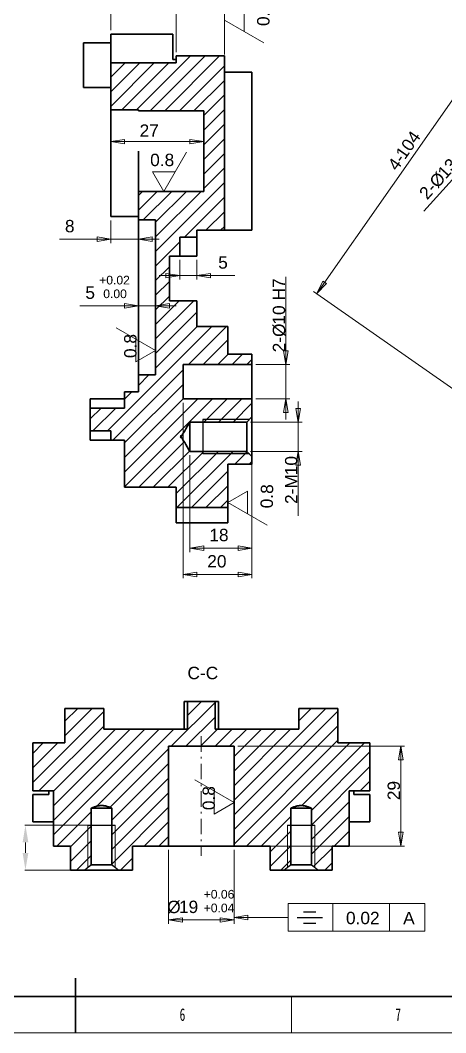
# Model space of a CAD drawing. Header units: millimetres. Extents: x 1769 to 2397, y -666 to -223.
# Drawn here: x 2067 to 2190.7, y -666.2 to -372 of the extents above; entities that cross this region are included whole.
import ezdxf

# ---------------------------------------------------------------- set-up
doc = ezdxf.new("R2010")
doc.units = ezdxf.units.MM
doc.linetypes.add('CENTER', pattern=[8, 4.5, -1.5, 0.5, -1.5])
doc.linetypes.add('SOLID', pattern=[0])
doc.layers.add('EB0', color=7, linetype='Continuous', lineweight=35)
doc.styles.add('Arial', font='arial.ttf', dxfattribs={"height": 0.2})
doc.styles.add('UserTxtStyle2', font='', dxfattribs={"width": 0.667})
doc.styles.get('UserTxtStyle2').set_extended_font_data('宋体')

msp = doc.modelspace()

# ---------------------------------------------------------------- linework, layer by layer
at = {"linetype": 'SOLID', "lineweight": 9}
for p, q in [((2126.33, -381.98), (2126.33, -365.38)), ((2153.18, -451.46), (2212.99, -366.04)), ((2093.33, -374.92), (2093.33, -369.72)), ((2112.33, -381.26), (2112.33, -369.72)), ((2132.04, -375.28), (2132.04, -368.68)), ((2126.33, -371.98), (2137.75, -378.58)), ((2116.46, -382.38), (2100.8, -398.04)), ((2104.75, -398.34), (2120.7, -382.38)), ((2124.95, -382.38), (2108.99, -398.34)), ((2184.33, -427.49), (2226.9, -380.21)), ((2097.47, -384.4), (2093.33, -388.55)), ((2093.33, -392.79), (2101.71, -384.4)), ((2105.96, -384.4), (2093.33, -397.03)), ((2096.56, -398.04), (2110.2, -384.4)), ((2113.23, -398.34), (2126.33, -385.24)), ((2126.33, -389.49), (2117.47, -398.34)), ((2120.33, -399.73), (2126.33, -393.73)), ((2093.33, -399.16), (2093.33, -408.41)), ((2126.33, -397.97), (2120.33, -403.97)), ((2120.33, -399.46), (2120.33, -408.41)), ((2120.33, -408.22), (2126.33, -402.22)), ((2097.33, -406.62), (2093.33, -407.29)), ((2093.33, -407.29), (2097.33, -407.96)), ((2093.33, -407.29), (2120.33, -407.29)), ((2097.33, -407.96), (2097.33, -406.62)), ((2116.33, -407.96), (2116.33, -406.62)), ((2116.33, -406.62), (2120.33, -407.29)), ((2120.33, -407.29), (2116.33, -407.96)), ((2126.33, -406.46), (2120.33, -412.46)), ((2108.72, -421.74), (2115.32, -410.31)), ((2120.33, -416.7), (2126.33, -410.7)), ((2105.42, -416.03), (2108.72, -421.74)), ((2112.02, -416.03), (2105.42, -416.03)), ((2126.33, -414.94), (2120.33, -420.94)), ((2106.33, -439.19), (2126.33, -419.19)), ((2102.56, -421.74), (2101.33, -422.97)), ((2101.33, -427.22), (2106.8, -421.74)), ((2111.04, -421.74), (2102.74, -430.04)), ((2106.33, -430.7), (2115.28, -421.74)), ((2119.53, -421.74), (2106.33, -434.94)), ((2126.33, -423.43), (2114.73, -435.03)), ((2120.96, -433.04), (2126.33, -427.67)), ((2093.33, -430.16), (2093.33, -436.78)), ((2101.33, -430.16), (2101.33, -436.78)), ((2101.33, -431.16), (2101.33, -456.13)), ((2106.33, -431.16), (2106.33, -456.13)), ((2126.33, -431.91), (2125.2, -433.04)), ((2089.33, -436.32), (2089.33, -434.99)), ((2089.33, -434.99), (2093.33, -435.66)), ((2105.33, -434.99), (2101.33, -435.66)), ((2105.33, -436.32), (2105.33, -434.99)), ((2078.42, -435.66), (2107.33, -435.66)), ((2093.33, -435.66), (2089.33, -436.32)), ((2101.33, -435.66), (2105.33, -436.32)), ((2113.33, -436.43), (2106.33, -443.43)), ((2106.33, -447.67), (2110.33, -443.67)), ((2113.33, -441.66), (2113.33, -447.35)), ((2118.33, -441.66), (2118.33, -447.35)), ((2107.33, -446.23), (2129.32, -446.23)), ((2109.33, -446.9), (2109.33, -445.57)), ((2109.33, -445.57), (2113.33, -446.23)), ((2113.33, -446.23), (2109.33, -446.9)), ((2122.33, -445.57), (2118.33, -446.23)), ((2118.33, -446.23), (2122.33, -446.9)), ((2122.33, -446.9), (2122.33, -445.57)), ((2144.19, -488.04), (2144.19, -446.6)), ((2106.33, -447.44), (2106.33, -474.6)), ((2110.33, -447.91), (2106.33, -451.91)), ((2154.92, -447.8), (2153.18, -451.46)), ((2153.18, -451.46), (2156.02, -448.56)), ((2156.02, -448.56), (2154.92, -447.8)), ((2106.33, -456.16), (2110.33, -452.16)), ((2212.64, -493.09), (2152.26, -450.81)), ((2084.35, -455.01), (2112.33, -455.01)), ((2097.33, -455.67), (2097.33, -454.34)), ((2097.33, -454.34), (2101.33, -455.01)), ((2101.33, -455.01), (2097.33, -455.67)), ((2113.18, -453.54), (2106.33, -460.4)), ((2106.33, -464.64), (2117.43, -453.54)), ((2110.33, -454.34), (2106.33, -455.01)), ((2106.33, -455.01), (2110.33, -455.67)), ((2110.33, -455.67), (2110.33, -454.34)), ((2118.33, -456.88), (2106.33, -468.88)), ((2122.65, -461.04), (2092.34, -491.36)), ((2106.33, -468), (2094.9, -461.4)), ((2106.33, -473.13), (2118.41, -461.04)), ((2115.9, -472.04), (2126.9, -461.04)), ((2100.61, -464.7), (2100.61, -471.3)), ((2127.33, -464.85), (2120.14, -472.04)), ((2100.61, -471.3), (2106.33, -468)), ((2124.38, -472.04), (2127.38, -469.04)), ((2131.63, -469.04), (2128.63, -472.04)), ((2132.87, -472.04), (2134.33, -470.58)), ((2144.86, -468.04), (2143.52, -468.04)), ((2143.52, -468.04), (2144.19, -472.04)), ((2144.19, -472.04), (2144.86, -468.04)), ((2093.9, -494.04), (2114.33, -473.61)), ((2135.45, -472.04), (2145.31, -472.04)), ((2101.33, -478.13), (2104.41, -475.04)), ((2114.33, -477.85), (2097.33, -494.85)), ((2097.33, -482.13), (2099.41, -480.04)), ((2097.33, -499.1), (2114.38, -482.04)), ((2118.63, -482.04), (2097.33, -503.34)), ((2097.33, -507.58), (2122.87, -482.04)), ((2127.11, -482.04), (2120.36, -488.79)), ((2124.6, -488.79), (2131.35, -482.04)), ((2135.45, -482.04), (2145.31, -482.04)), ((2143.52, -486.04), (2144.19, -482.04)), ((2144.19, -482.04), (2144.86, -486.04)), ((2090.49, -484.72), (2087.33, -487.88)), ((2088.09, -491.36), (2094.73, -484.72)), ((2114.33, -483.16), (2114.33, -534.18)), ((2134.33, -483.31), (2128.85, -488.79)), ((2134.33, -483.16), (2134.33, -534.18)), ((2148.43, -484.79), (2147.1, -484.79)), ((2147.1, -484.79), (2147.77, -488.79)), ((2147.77, -516), (2147.77, -482.79)), ((2147.77, -488.79), (2148.43, -484.79)), ((2134.33, -488.41), (2134.33, -526.55)), ((2144.86, -486.04), (2143.52, -486.04)), ((2133.95, -488.79), (2148.89, -488.79)), ((2114.65, -494.5), (2101.42, -507.74)), ((2105.66, -507.74), (2116.24, -497.15)), ((2120.35, -497.29), (2109.9, -507.74)), ((2112.33, -509.55), (2124.59, -497.29)), ((2128.83, -497.29), (2112.48, -513.65)), ((2116.33, -498.41), (2116.33, -526.55)), ((2129.32, -501.04), (2132.95, -497.41)), ((2133.95, -497.29), (2148.89, -497.29)), ((2147.1, -501.29), (2147.77, -497.29)), ((2147.77, -497.29), (2148.43, -501.29)), ((2116.72, -513.65), (2127.33, -503.04)), ((2134.33, -500.28), (2133.57, -501.04)), ((2148.43, -501.29), (2147.1, -501.29)), ((2127.33, -507.28), (2120.96, -513.65)), ((2133.04, -508.83), (2127.33, -512.13)), ((2133.04, -515.43), (2133.04, -508.83)), ((2125.21, -513.65), (2127.33, -511.52)), ((2127.33, -512.13), (2138.75, -518.73)), ((2120.33, -524.76), (2116.33, -525.43)), ((2116.33, -525.43), (2120.33, -526.09)), ((2116.33, -525.43), (2134.33, -525.43)), ((2120.33, -526.09), (2120.33, -524.76)), ((2130.33, -526.09), (2130.33, -524.76)), ((2130.33, -524.76), (2134.33, -525.43)), ((2134.33, -525.43), (2130.33, -526.09)), ((2118.33, -532.4), (2114.33, -533.06)), ((2118.33, -533.73), (2118.33, -532.4)), ((2130.33, -533.73), (2130.33, -532.4)), ((2130.33, -532.4), (2134.33, -533.06)), ((2114.33, -533.06), (2118.33, -533.73)), ((2114.33, -533.06), (2134.33, -533.06)), ((2134.33, -533.06), (2130.33, -533.73)), ((2123.62, -570.25), (2110.88, -582.98)), ((2115.62, -574.01), (2119.64, -569.98)), ((2070.62, -593.55), (2091.27, -572.9)), ((2079.96, -575.72), (2083.7, -571.98)), ((2087.94, -571.98), (2079.96, -579.97)), ((2155.83, -571.98), (2129.12, -598.69)), ((2129.12, -602.93), (2159.27, -572.78)), ((2147.96, -575.61), (2151.58, -571.98)), ((2115.13, -582.98), (2123.62, -574.49)), ((2091.27, -577.14), (2072.43, -595.98)), ((2076.62, -596.04), (2094.67, -577.98)), ((2098.91, -577.98), (2076.62, -600.28)), ((2076.62, -604.52), (2103.16, -577.98)), ((2107.4, -577.98), (2076.62, -608.77)), ((2089.24, -600.38), (2111.64, -577.98)), ((2124.37, -577.98), (2119.37, -582.98)), ((2123.61, -582.98), (2128.61, -577.98)), ((2132.85, -577.98), (2127.85, -582.98)), ((2159.27, -577.02), (2129.12, -607.18)), ((2129.12, -585.96), (2137.1, -577.98)), ((2141.34, -577.98), (2129.12, -590.21)), ((2129.12, -594.45), (2145.58, -577.98)), ((2070.62, -585.07), (2073.7, -581.98)), ((2077.94, -581.98), (2070.62, -589.31)), ((2129.12, -611.42), (2159.27, -581.26)), ((2162.8, -581.98), (2132.89, -611.89)), ((2148.79, -600.23), (2167.04, -581.98)), ((2110.12, -583.75), (2093.12, -600.74)), ((2130.24, -582.98), (2178.7, -582.98)), ((2168.62, -584.65), (2151.63, -601.64)), ((2176.91, -586.98), (2177.58, -582.98)), ((2177.58, -582.98), (2178.25, -586.98)), ((2177.58, -611.98), (2177.58, -582.98)), ((2093.63, -604.48), (2110.12, -587.99)), ((2178.25, -586.98), (2176.91, -586.98)), ((2151.63, -605.88), (2168.62, -588.89)), ((2110.12, -592.24), (2093.63, -608.73)), ((2129.12, -599.38), (2117.69, -592.78)), ((2168.62, -593.13), (2165.77, -595.98)), ((2093.63, -612.97), (2110.12, -596.48)), ((2123.4, -596.08), (2123.4, -602.68)), ((2123.4, -602.68), (2129.12, -599.38)), ((2162.62, -599.13), (2151.63, -610.12)), ((2077.64, -611.98), (2087.6, -602.02)), ((2110.12, -600.72), (2093.63, -617.21)), ((2103.11, -611.97), (2110.12, -604.96)), ((2137.13, -611.89), (2145.6, -603.42)), ((2151.63, -614.37), (2162.62, -603.38)), ((2087.6, -606.26), (2081.62, -612.25)), ((2145.6, -607.66), (2139.6, -613.66)), ((2162.62, -607.62), (2158.25, -611.98)), ((2178.25, -607.98), (2176.91, -607.98)), ((2176.91, -607.98), (2177.58, -611.98)), ((2177.58, -611.98), (2178.25, -607.98)), ((2081.62, -616.49), (2087.6, -610.5)), ((2110.12, -609.21), (2107.31, -612.02)), ((2130.24, -611.98), (2178.7, -611.98)), ((2139.62, -617.89), (2145.6, -611.9)), ((2162.49, -611.98), (2162.62, -611.86)), ((2087.6, -614.75), (2083.37, -618.98)), ((2110.12, -613.1), (2110.12, -634.6)), ((2129.12, -613.1), (2129.12, -634.6)), ((2157.62, -612.62), (2152.27, -617.96)), ((2096.1, -618.98), (2099.6, -615.48)), ((2145.6, -616.14), (2142.77, -618.98)), ((2155.49, -618.98), (2157.62, -616.86)), ((2144.9, -628.72), (2144.9, -636.72)), ((2184.63, -628.72), (2144.9, -628.72)), ((2157.86, -636.72), (2157.86, -628.72)), ((2174.27, -636.72), (2174.27, -628.72)), ((2184.63, -636.72), (2184.63, -628.72)), ((2133.12, -632.07), (2129.12, -632.73)), ((2133.12, -633.4), (2133.12, -632.07)), ((2114.12, -632.81), (2110.12, -633.48)), ((2110.12, -633.48), (2114.12, -634.15)), ((2110.12, -633.48), (2129.12, -633.48)), ((2114.12, -634.15), (2114.12, -632.81)), ((2125.12, -634.15), (2125.12, -632.81)), ((2125.12, -632.81), (2129.12, -633.48)), ((2129.12, -633.48), (2125.12, -634.15)), ((2129.12, -632.74), (2144.9, -632.72)), ((2129.12, -632.73), (2133.12, -633.4)), ((2144.9, -636.72), (2184.63, -636.72))]:
    msp.add_line(p, q, dxfattribs=at)
at = {"linetype": 'SOLID', "lineweight": 35}
for p, q in [((2093.33, -376.04, 0.89), (2093.33, -384.4, 12.83)), ((2093.33, -376.04, 0.89), (2111.33, -376.04, 0.89)), ((2111.33, -383.39, 11.39), (2111.33, -376.04, 0.89)), ((2093.33, -378.54, -3.83), (2085.33, -378.54, -3.83)), ((2112.33, -382.38, 12.83), (2126.33, -382.38, 12.83)), ((2112.33, -384.4, 12.83), (2112.33, -382.38, 12.83)), ((2126.33, -382.38, 12.83), (2126.33, -433.04, 12.83)), ((2093.33, -384.4, 12.83), (2112.33, -384.4, 12.83)), ((2093.33, -398.04, 12.83), (2093.33, -384.4, 12.83)), ((2111.33, -383.39, 11.39), (2112.33, -383.39, 11.39)), ((2126.33, -387.05, 6.17), (2134.33, -387.05, 6.17)), ((2134.33, -387.05, 6.17), (2134.33, -433.04, 6.17)), ((2093.33, -391.54, -3.83), (2085.33, -391.54, -3.83)), ((2101.33, -398.04, 12.83), (2093.33, -398.04, 12.83)), ((2101.33, -398.34, 12.83), (2101.33, -398.04, 12.83)), ((2120.33, -398.34, 12.83), (2101.33, -398.34, 12.83)), ((2120.33, -421.74, 12.83), (2120.33, -398.34, 12.83)), ((2093.33, -429.04, -1.83), (2093.33, -410.04, -1.83)), ((2101.33, -430.04, 12.83), (2101.33, -421.74, 12.83)), ((2101.33, -421.74, 12.83), (2120.33, -421.74, 12.83)), ((2101.33, -429.04, -1.83), (2093.33, -429.04, -1.83)), ((2106.33, -430.04, 12.83), (2101.33, -430.04, 12.83)), ((2106.33, -447.04, 12.83), (2106.33, -430.04, 12.83)), ((2118.33, -435.03, 12.83), (2113.33, -435.03, 12.83)), ((2113.33, -435.03, 12.83), (2113.33, -440.54, 12.83)), ((2126.33, -433.04, 12.83), (2118.33, -433.04, 12.83)), ((2118.33, -433.04, 12.83), (2118.33, -435.03, 12.83)), ((2118.33, -440.54, 7.32), (2118.33, -435.03, 12.83)), ((2134.33, -433.04, 6.17), (2126.33, -433.04, 6.17)), ((2101.33, -438.04, -3.83), (2101.33, -467.04, -3.83)), ((2110.33, -440.54, 12.83), (2110.33, -447.04, 12.83)), ((2113.33, -440.54, 12.83), (2110.33, -440.54, 12.83)), ((2113.33, -440.54, 7.32), (2118.33, -440.54, 7.32)), ((2106.33, -475.04, 7.17), (2106.33, -447.04, 7.17)), ((2110.33, -447.04, 7.17), (2110.33, -453.54, 7.17)), ((2110.33, -453.54, 7.17), (2118.33, -453.54, 7.17)), ((2118.33, -453.54, 7.17), (2118.33, -461.04, 7.17)), ((2118.33, -461.04, 7.17), (2127.33, -461.04, 7.17)), ((2127.33, -461.04, 7.17), (2127.33, -469.04, 7.17)), ((2127.33, -469.04, 7.17), (2134.33, -469.04, 7.17)), ((2134.33, -469.04, 7.17), (2134.33, -472.04, 7.17)), ((2114.33, -472.04, 7.17), (2114.33, -482.04, 7.17)), ((2134.33, -472.04, 7.17), (2114.33, -472.04, 7.17)), ((2101.33, -475.04, 7.17), (2106.33, -475.04, 7.17)), ((2101.33, -480.04, 7.17), (2101.33, -475.04, 7.17)), ((2097.33, -482.04, 2.17), (2087.33, -482.04, 2.17)), ((2097.33, -484.72, 7.17), (2097.33, -480.04, 7.17)), ((2097.33, -480.04, 7.17), (2101.33, -480.04, 7.17)), ((2114.33, -482.04, 7.17), (2134.33, -482.04, 7.17)), ((2134.33, -482.04, 7.17), (2134.33, -487.29, 7.17)), ((2087.33, -484.72, 7.17), (2097.33, -484.72, 7.17)), ((2087.33, -491.36, 7.17), (2087.33, -484.72, 7.17)), ((2134.33, -487.29, 7.17), (2132.83, -488.79, 7.17)), ((2093.33, -491.36, 7.17), (2087.33, -491.36, 7.17)), ((2093.33, -494.04, 7.17), (2093.33, -491.36, 7.17)), ((2132.83, -488.79, 7.17), (2116.33, -488.79, 7.17)), ((2093.33, -494.04, 2.17), (2087.33, -494.04, 2.17)), ((2097.33, -494.04, 7.17), (2093.33, -494.04, 7.17)), ((2097.33, -507.74, 7.17), (2097.33, -494.04, 7.17)), ((2116.33, -497.29, 7.17), (2132.83, -497.29, 7.17)), ((2132.83, -497.29, 7.17), (2134.33, -498.79, 7.17)), ((2134.33, -498.79, 7.17), (2134.33, -501.04, 7.17)), ((2134.33, -501.04, 7.17), (2127.33, -501.04, 7.17)), ((2127.33, -501.04, 7.17), (2127.33, -513.65, 7.17)), ((2112.33, -507.74, 7.17), (2097.33, -507.74, 7.17)), ((2112.33, -513.65, 7.17), (2112.33, -507.74, 7.17)), ((2112.33, -513.65, 7.17), (2112.33, -518.04, 0.89)), ((2127.33, -513.65, 7.17), (2112.33, -513.65, 7.17)), ((2127.33, -513.65, 7.17), (2127.33, -518.04, 0.89)), ((2127.33, -518.04, 0.89), (2112.33, -518.04, 0.89)), ((2114.62, -569.98, 12.54), (2114.62, -577.98, 12.54)), ((2115.62, -577.98, 15.54), (2115.62, -569.98, 15.54)), ((2115.62, -569.98, 15.54), (2123.62, -569.98, 15.54)), ((2123.62, -569.98, 15.54), (2123.62, -577.98, 15.54)), ((2124.62, -569.98, 12.54), (2124.62, -577.98, 12.54)), ((2079.96, -571.98, 15.54), (2091.27, -571.98, 15.54)), ((2079.96, -581.98, 15.54), (2079.96, -571.98, 15.54)), ((2091.27, -571.98, 15.54), (2091.27, -577.98, 15.54)), ((2147.96, -577.98, 15.54), (2147.96, -571.98, 15.54)), ((2147.96, -571.98, 15.54), (2159.27, -571.98, 15.54)), ((2159.27, -571.98, 15.54), (2159.27, -581.98, 15.54)), ((2091.27, -577.98, 15.54), (2115.62, -577.98, 15.54)), ((2123.62, -577.98, 15.54), (2147.96, -577.98, 15.54)), ((2070.62, -581.98, 15.54), (2079.96, -581.98, 15.54)), ((2070.62, -587.98, 15.54), (2070.62, -581.98, 15.54)), ((2159.27, -581.98, 15.54), (2168.62, -581.98, 15.54)), ((2168.62, -581.98, 15.54), (2168.62, -587.98, 15.54)), ((2129.12, -582.98, 15.54), (2110.12, -582.98, 15.54)), ((2110.12, -582.98, 15.54), (2110.12, -611.98, 15.54)), ((2129.12, -611.98, 15.54), (2129.12, -582.98, 15.54)), ((2070.62, -595.98, 15.54), (2070.62, -587.98, 15.54)), ((2168.62, -587.98, 15.54), (2168.62, -595.98, 15.54)), ((2076.62, -595.98, 15.54), (2070.62, -595.98, 15.54)), ((2070.62, -604.98, 5.23), (2070.62, -596.98, 5.23)), ((2075.29, -595.98, 8.57), (2075.29, -596.98, 8.57)), ((2076.62, -611.98, 15.54), (2076.62, -595.98, 15.54)), ((2162.62, -595.98, 15.54), (2162.62, -611.98, 15.54)), ((2168.62, -595.98, 15.54), (2162.62, -595.98, 15.54)), ((2163.94, -595.98, 8.57), (2163.94, -596.98, 8.57)), ((2168.62, -604.98, 5.23), (2168.62, -596.98, 5.23)), ((2087.6, -600.98, 15.54), (2087.6, -617.48, 15.54)), ((2093.63, -617.48, 15.54), (2093.63, -600.98, 15.54)), ((2145.6, -600.98, 15.54), (2145.6, -617.48, 15.54)), ((2151.63, -617.48, 15.54), (2151.63, -600.98, 15.54)), ((2076.62, -611.98, -12.46), (2076.62, -604.98, -12.46)), ((2162.62, -611.98, -12.46), (2162.62, -604.98, -12.46)), ((2076.62, -611.98, 12.98), (2076.62, -611.98, -12.46)), ((2081.62, -611.98, 15.54), (2076.62, -611.98, 15.54)), ((2081.62, -618.98, 15.54), (2081.62, -611.98, 15.54)), ((2099.62, -611.98, 15.54), (2099.62, -618.98, 15.54)), ((2139.62, -618.98, 15.54), (2139.62, -611.98, 15.54)), ((2157.62, -611.98, 15.54), (2157.62, -618.98, 15.54)), ((2162.62, -611.98, 15.54), (2157.62, -611.98, 15.54)), ((2162.62, -611.98, 12.98), (2162.62, -611.98, -12.46)), ((2085.71, -618.98, 15.54), (2081.62, -618.98, 15.54)), ((2099.62, -618.98, 15.54), (2095.52, -618.98, 15.54)), ((2143.71, -618.98, 15.54), (2139.62, -618.98, 15.54)), ((2157.62, -618.98, 15.54), (2153.52, -618.98, 15.54))]:
    msp.add_line(p, q, dxfattribs=at)
at = {"lineweight": 30}
for p, q in [((2120.03, -488.02), (2120.03, -498.04)), ((2086.64, -605.94, 15.54), (2094.59, -605.94, 15.54)), ((2144.64, -605.94, 15.54), (2152.59, -605.94, 15.54)), ((2149.29, -631.1), (2152.91, -631.1)), ((2147.47, -632.75), (2154.82, -632.75)), ((2149.29, -634.41), (2152.91, -634.41))]:
    msp.add_line(p, q, dxfattribs=at)
for p, q in [((2133.58, -488.04, 7.17), (2120.03, -488.02)), ((2133.58, -498.04, 7.17), (2120.03, -498.04, 7.17))]:
    msp.add_line(p, q)
at = {"linetype": 'CENTER', "lineweight": 9}
msp.add_line((2119.62, -580.08), (2119.62, -614.88), dxfattribs=at)
at = {"lineweight": 9}
for p, q in [((2086.58, -605.94), (2068.32, -605.94)), ((2086.64, -618.21, 15.54), (2086.64, -605.94, 15.54)), ((2094.59, -618.21, 15.54), (2094.59, -605.94, 15.54)), ((2144.64, -618.21, 15.54), (2144.64, -605.94, 15.54)), ((2152.59, -618.21, 15.54), (2152.59, -605.94, 15.54)), ((2068.5, -610.94), (2068.5, -613.98)), ((2085.65, -618.98), (2068.32, -618.98))]:
    msp.add_line(p, q, dxfattribs=at)
at = {"linetype": 'SOLID', "lineweight": 35, "extrusion": (-1, 0, 0)}
for centre, radius, start, end in [((385.04, -3.83, -2085.33), 6.5, 0, 180), ((410.04, 10.17, -2093.33), 12, 180, 270), ((410.04, 10.17, -2101.33), 12, 270, 347.1912), ((438.04, 4.17, -2101.33), 8, 180, 270), ((467.04, 4.17, -2101.33), 8, 270, 0), ((488.04, 2.17, -2087.33), 6, 123.5671, 180), ((493.04, 7.17, -2134.33), 5.75, 180.0056, 359.9944), ((488.04, 2.17, -2087.33), 6, 0, 56.4329)]:
    msp.add_arc(centre, radius, start, end, dxfattribs=at)
at = {"linetype": 'SOLID', "lineweight": 35, "extrusion": (1, 0, 0)}
for centre, radius, start, end in [((-477.04, 7.17, 2134.33), 5, 180.0064, 359.9936), ((-493.04, 7.17, 2116.33), 4.25, 180.0076, 359.9925), ((-493.04, 7.17, 2132.83), 4.25, 180.0076, 359.9925)]:
    msp.add_arc(centre, radius, start, end, dxfattribs=at)
at = {"linetype": 'SOLID', "lineweight": 35, "extrusion": (0, -1, 0)}
for centre, radius, start, end in [((2119.62, 12.54, 569.98), 5, 143.1355, 180), ((2119.62, 12.54, 569.98), 5, 0, 36.8645), ((2090.62, 12.54, 600.98), 4.25, 224.8937, 315.1063), ((2148.62, 12.54, 600.98), 4.25, 224.8937, 315.1063), ((2170.62, 12.98, 604.98), 8, 180.0813, 180.083), ((2170.62, 12.98, 604.98), 8, 180.083, 255.5225), ((2119.62, 26.65, 611.98), 22.88, 209.0476, 330.9524), ((2090.62, 12.54, 617.48), 4.25, 224.8937, 315.1063), ((2148.62, 12.54, 617.48), 4.25, 224.8937, 315.1063)]:
    msp.add_arc(centre, radius, start, end, dxfattribs=at)
at = {"linetype": 'SOLID', "lineweight": 35, "extrusion": (0, 1, 0)}
for centre, radius, start, end in [((-2068.62, 12.98, -596.98), 8, 213.412, 255.5225), ((-2170.62, 12.98, -596.98), 8, 284.4775, 326.588), ((-2068.62, 12.98, -604.98), 8, 180.083, 255.5225), ((-2090.62, 12.54, -618.98), 5.75, 211.4446, 328.5554), ((-2148.62, 12.54, -618.98), 5.75, 211.4446, 328.5554)]:
    msp.add_arc(centre, radius, start, end, dxfattribs=at)
at = {"linetype": 'SOLID', "lineweight": 35}
msp.add_rational_spline([(2116.33, -488.79, 7.17), (2115.43, -490.29, 7.17), (2114.64, -491.6, 7.17), (2114.17, -492.37, 7.17), (2113.93, -492.78, 7.17), (2113.83, -492.95, 7.17), (2113.79, -493.01, 7.17), (2113.78, -493.03, 7.17), (2113.77, -493.04, 7.17), (2113.77, -493.04, 7.17), (2113.77, -493.04, 7.17), (2113.77, -493.04, 7.17), (2113.77, -493.04, 7.17), (2113.78, -493.05, 7.17), (2113.79, -493.07, 7.17), (2113.82, -493.12, 7.17), (2113.91, -493.28, 7.17), (2114.2, -493.75, 7.17), (2115.05, -495.17, 7.17), (2116.33, -497.29, 7.17)], [1, 1.54539490804, 2.95510587347, 6.35320330208, 16.4524308159, 46.6490494879, 136.679680808, 401.79739894, 1150.61177653, 2905.70900402, 4186.42537562, 2853.77111606, 1256.4047595, 462.086815004, 159.275843138, 53.6938789587, 17.9660324253, 5.99644214985, 1.99973637179, 1], degree=2, knots=[0, 0, 0, 0.000713, 0.001843, 0.005157, 0.015061, 0.044757, 0.133841, 0.400994, 1.199002, 3.427556, 6.623419, 8.614618, 9.455136, 9.759559, 9.863939, 9.899064, 9.91081, 9.91473, 9.916037, 9.916037, 9.916037], dxfattribs=at)
for points, weights in [([(2093.63, -600.98, 15.54), (2090.62, -599.7, 15.54), (2087.6, -600.98, 15.54)], [1, 1.41684448009, 1]), ([(2151.63, -600.98, 15.54), (2148.62, -599.7, 15.54), (2145.6, -600.98, 15.54)], [1, 1.41684448009, 1]), ([(2087.6, -617.48, 15.54), (2086.8, -618.05, 15.54), (2085.71, -618.98, 15.54)], [1, 1.01844985578, 1]), ([(2095.52, -618.98, 15.54), (2094.43, -618.05, 15.54), (2093.63, -617.48, 15.54)], [1, 1.01844985578, 1]), ([(2145.6, -617.48, 15.54), (2144.8, -618.05, 15.54), (2143.71, -618.98, 15.54)], [1, 1.01844985579, 1]), ([(2153.52, -618.98, 15.54), (2152.43, -618.05, 15.54), (2151.63, -617.48, 15.54)], [1, 1.01844985578, 1])]:
    msp.add_rational_spline(points, weights, degree=2, dxfattribs=at)
at = {"linetype": 'SOLID', "lineweight": 9}
for points in [[(2097.33, -406.62), (2093.33, -407.29), (2097.33, -407.96), (2097.33, -406.62)], [(2116.33, -406.62), (2120.33, -407.29), (2116.33, -407.96), (2116.33, -406.62)], [(2089.33, -434.99), (2093.33, -435.66), (2089.33, -436.32), (2089.33, -434.99)], [(2105.33, -434.99), (2101.33, -435.66), (2105.33, -436.32), (2105.33, -434.99)], [(2109.33, -445.57), (2113.33, -446.23), (2109.33, -446.9), (2109.33, -445.57)], [(2122.33, -445.57), (2118.33, -446.23), (2122.33, -446.9), (2122.33, -445.57)], [(2154.92, -447.8), (2153.18, -451.46), (2156.02, -448.56), (2154.92, -447.8)], [(2097.33, -454.34), (2101.33, -455.01), (2097.33, -455.67), (2097.33, -454.34)], [(2110.33, -454.34), (2106.33, -455.01), (2110.33, -455.67), (2110.33, -454.34)], [(2143.52, -468.04), (2144.19, -472.04), (2144.86, -468.04), (2143.52, -468.04)], [(2143.52, -486.04), (2144.19, -482.04), (2144.86, -486.04), (2143.52, -486.04)], [(2147.1, -484.79), (2147.77, -488.79), (2148.43, -484.79), (2147.1, -484.79)], [(2147.1, -501.29), (2147.77, -497.29), (2148.43, -501.29), (2147.1, -501.29)], [(2120.33, -524.76), (2116.33, -525.43), (2120.33, -526.09), (2120.33, -524.76)], [(2130.33, -524.76), (2134.33, -525.43), (2130.33, -526.09), (2130.33, -524.76)], [(2118.33, -532.4), (2114.33, -533.06), (2118.33, -533.73), (2118.33, -532.4)], [(2130.33, -532.4), (2134.33, -533.06), (2130.33, -533.73), (2130.33, -532.4)], [(2176.91, -586.98), (2177.58, -582.98), (2178.25, -586.98), (2176.91, -586.98)], [(2176.91, -607.98), (2177.58, -611.98), (2178.25, -607.98), (2176.91, -607.98)], [(2133.12, -632.07), (2129.12, -632.73), (2133.12, -633.4), (2133.12, -632.07)], [(2114.12, -632.81), (2110.12, -633.48), (2114.12, -634.15), (2114.12, -632.81)], [(2125.12, -632.81), (2129.12, -633.48), (2125.12, -634.15), (2125.12, -632.81)]]:
    msp.add_solid(points, dxfattribs=at)
at = {"lineweight": 9}
for points in [[(2067.67, -610.94), (2069.34, -610.94), (2068.5, -605.94)], [(2067.67, -613.98), (2069.34, -613.98), (2068.5, -618.98)]]:
    msp.add_solid(points, dxfattribs=at)
at = {"layer": 'EB0', "color": 0, "linetype": 'Continuous', "lineweight": 35}
for p, q in [((2083.09, -666.25), (2083.09, -650.41)), ((1795.86, -655.69), (2386.16, -655.69))]:
    msp.add_line(p, q, dxfattribs=at)
at = {"layer": 'EB0', "color": 0, "linetype": 'Continuous', "lineweight": 18}
for p, q in [((2083.09, -666.25), (2083.09, -655.69)), ((2145.82, -666.25), (2145.82, -655.69)), ((2396.72, -666.25), (1769.46, -666.25))]:
    msp.add_line(p, q, dxfattribs=at)

# ---------------------------------------------------------------- texts
at = {"style": 'Arial'}
for s, rotation, p in [('0.8', 89, (2139.41, -373.72)), ('104', 55, (2178.78, -412.7)), ('4-', 55, (2176.49, -416.02)), ('13', 48, (2190.64, -418.34)), ('2-Ø', 48, (2185.27, -424.36)), ('H7', 90, (2143.99, -453.46)), ('10', 90, (2143.97, -460.46)), ('2-Ø', 90, (2144, -468.52)), ('0.8', 90, (2100.79, -470.18)), ('10', 90, (2147.54, -504.23)), ('2-M', 90, (2147.57, -512.58)), ('0.8', 89, (2140.41, -513.87)), ('29', 90, (2177.36, -598.66)), ('0.8', 90, (2123.58, -601.56))]:
    msp.add_text(s, height=3.6, rotation=rotation, dxfattribs=at).set_placement(p)
for s, height, p in [('27', 3.6, (2101.68, -405.88)), ('0.8', 3.6, (2104.75, -414.4)), ('8', 3.6, (2079.98, -433.63)), ('5', 3.6, (2124.52, -444.2)), ('+0.02', 2.52, (2089.94, -448.79)), ('5', 3.6, (2085.91, -452.98)), (' 0.00', 2.52, (2090.14, -452.76)), ('18', 3.6, (2121.95, -523.4)), ('20', 3.6, (2121.35, -531.04)), ('C-C', 3.6, (2115.59, -563.5)), ('+0.06', 2.52, (2120.32, -627.26)), ('Ø', 3.6, (2109.71, -631.48)), ('19', 3.6, (2113.12, -631.46)), ('+0.04', 2.52, (2120.32, -631.24)), ('0.02', 3.6, (2161.66, -634.7)), ('A', 3.6, (2178.28, -634.72))]:
    msp.add_text(s, height=height, dxfattribs=at).set_placement(p)
at = {"color": 0, "style": 'UserTxtStyle2', "width": 0.667}
for s, p in [('6', (2113.3, -662.8)), ('7', (2176.02, -662.8))]:
    msp.add_text(s, height=3.66, dxfattribs=at).set_placement(p)

doc.saveas('drawing.dxf')
